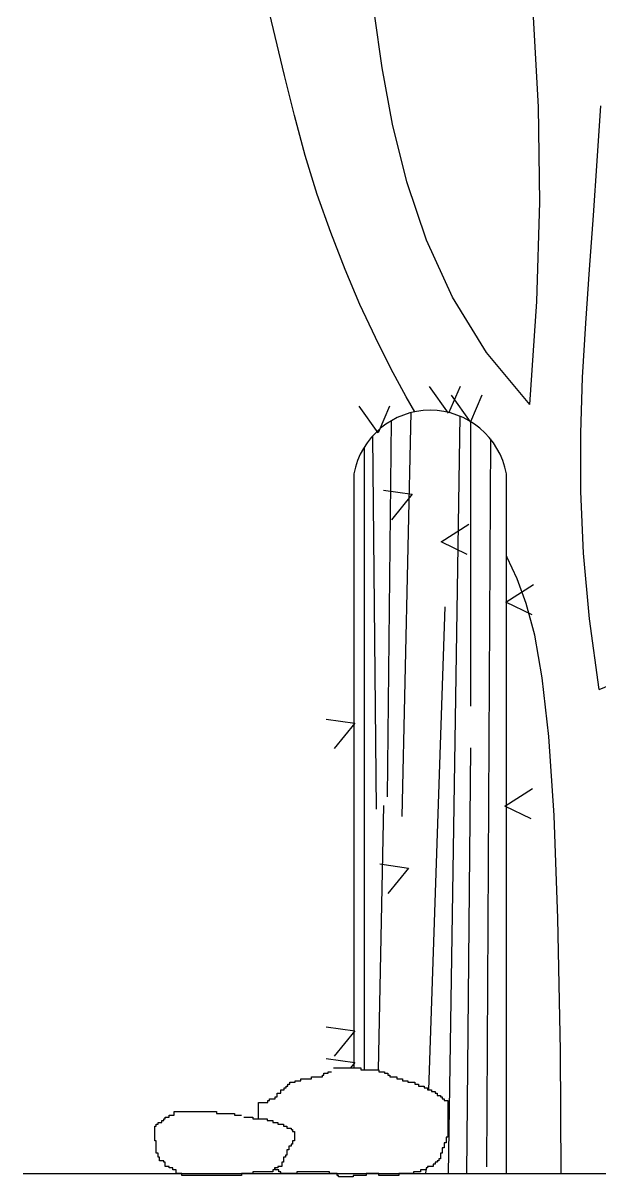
# Model space of a CAD drawing. Header units: millimetres. Extents: x 284148 to 331264, y 78716 to 101523.
# Drawn here: x 304136 to 304761, y 84619 to 85869 of the extents above; entities that cross this region are included whole.
import ezdxf

# ---------------------------------------------------------------- set-up
doc = ezdxf.new("R2010")
doc.units = ezdxf.units.MM

# ---------------------------------------------------------------- blocks, each defined once
blk = doc.blocks.new('A$C524512C2')
for p, q in [((273.3, 1237.1), (263.4, 1278.3)), ((389.1, 1203.1), (380.7, 1261.4)), ((558.3, 1160.7), (553, 1258)), ((283.3, 1194.6), (273.3, 1237.1)), ((400.3, 1142), (389.1, 1203.1)), ((293.9, 1151.3), (283.3, 1194.6)), ((621.9, 1102.4), (626, 1162.1)), ((305.6, 1108.2), (293.9, 1151.3)), ((559.7, 1057.8), (558.3, 1160.7)), ((415.8, 1079.5), (400.3, 1142)), ((318.8, 1065.8), (305.6, 1108.2)), ((618, 1043.1), (621.9, 1102.4)), ((437, 1016.6), (415.8, 1079.5)), ((333.3, 1024.6), (318.8, 1065.8)), ((556.7, 950), (559.7, 1057.8)), ((613.8, 984.8), (618, 1043.1)), ((348.8, 984.8), (333.3, 1024.6)), ((465.2, 954.7), (437, 1016.6)), ((365, 946.9), (348.8, 984.8)), ((609.6, 926.7), (613.8, 984.8)), ((502.1, 894.9), (465.2, 954.7)), ((548.9, 838.4), (556.7, 950)), ((381.7, 911), (365, 946.9)), ((606.2, 867.9), (609.6, 926.7)), ((398.5, 877.5), (381.7, 911)), ((548.9, 838.4), (502.1, 894.9)), ((415.1, 846.8), (398.5, 877.5)), ((604.2, 807.5), (606.2, 867.9)), ((461, 829.1), (440.4, 858)), ((473.4, 858), (461, 829.1)), ((424.5, 830.7), (415.1, 846.8)), ((484.6, 819.7), (464, 848.6)), ((497, 848.6), (484.6, 819.7)), ((384.6, 808), (364, 836.9)), ((396.9, 836.9), (384.6, 808)), ((420.1, 829.7), (410.5, 392.5)), ((473.1, 826), (460.6, 5.6)), ((398.7, 820.8), (394.6, 413.8)), ((484.8, 820.1), (484.8, 512)), ((378.4, 804.3), (382.6, 400.5)), ((506.3, 801.3), (502.1, 13)), ((604.4, 744.4), (604.2, 807.5)), ((369.4, 792), (369.4, 118.3)), ((358.5, 763.5), (358.5, 120.4)), ((523.7, 5.6), (523.7, 763.5)), ((390.6, 745.6), (421.7, 741.3)), ((421.7, 741.3), (399.2, 713.8)), ((607.3, 677.7), (604.4, 744.4)), ((452.9, 689.7), (482.8, 709)), ((481.3, 676.1), (452.9, 689.7)), ((613.7, 606.5), (607.3, 677.7)), ((524.6, 673), (523.7, 674.6)), ((535.2, 649.9), (524.6, 673)), ((545.1, 623.2), (535.2, 649.9)), ((523.1, 624.4), (553, 643.7)), ((456.9, 619.5), (439.1, 96.5)), ((551.5, 610.8), (523.1, 624.4)), ((554.3, 588.9), (545.1, 623.2)), ((624.3, 529.9), (613.7, 606.5)), ((562.4, 542.4), (554.3, 588.9)), ((624.3, 529.9), (700.7, 562.3)), ((569.5, 478.9), (562.4, 542.4)), ((328.3, 497.9), (359.4, 493.5)), ((359.4, 493.5), (336.9, 466.1)), ((575.2, 393.6), (569.5, 478.9)), ((484.8, 466.8), (480.4, 5.6)), ((522.1, 403.6), (551.9, 422.9)), ((390.6, 404.5), (384.7, 118.3)), ((550.4, 390), (522.1, 403.6)), ((579.5, 282), (575.2, 393.6)), ((386.5, 341), (417.6, 336.6)), ((417.6, 336.6), (395.1, 309.2)), ((582.2, 139.2), (579.5, 282)), ((328.3, 164.7), (359.4, 160.3)), ((359.4, 160.3), (336.9, 132.9)), ((582.9, 5.6), (582.2, 139.2)), ((328.3, 130.4), (359.4, 126.1)), ((359.4, 126.1), (354.8, 120.4)), ((326, 112.3), (326, 114.5)), ((326, 114.5), (330.4, 114.5)), ((330.4, 114.5), (330.4, 116.1)), ((330.4, 116.1), (334.2, 116.1)), ((336.4, 120.4), (338, 120.4)), ((338, 120.4), (341.8, 120.4)), ((341.8, 120.4), (344, 120.4)), ((344, 120.4), (347.8, 120.4)), ((347.8, 120.4), (351.6, 120.4)), ((351.6, 120.4), (353.8, 120.4)), ((353.8, 120.4), (356, 120.4)), ((356, 120.4), (357.6, 120.4)), ((357.6, 120.4), (359.8, 120.4)), ((359.8, 120.4), (362, 120.4)), ((362, 120.4), (363.6, 120.4)), ((363.6, 120.4), (365.8, 120.4)), ((365.8, 120.4), (365.8, 118.3)), ((365.8, 118.3), (369.6, 118.3)), ((369.6, 118.3), (371.8, 118.3)), ((371.8, 118.3), (375.6, 118.3)), ((375.6, 118.3), (377.2, 118.3)), ((377.2, 118.3), (379.4, 118.3)), ((379.4, 118.3), (381.6, 118.3)), ((381.6, 118.3), (383.2, 118.3)), ((383.2, 118.3), (385.4, 118.3)), ((385.4, 118.3), (385.4, 116.1)), ((385.4, 116.1), (387.6, 116.1)), ((387.6, 116.1), (389.2, 116.1)), ((389.2, 116.1), (391.4, 116.1)), ((391.4, 116.1), (391.4, 114.5)), ((391.4, 114.5), (393, 114.5)), ((393, 114.5), (395.2, 114.5)), ((395.2, 114.5), (395.2, 112.3)), ((285.1, 98.6), (285.1, 100.3)), ((285.1, 100.3), (286.8, 100.3)), ((286.8, 100.3), (286.8, 102.5)), ((286.8, 102.5), (288.9, 102.5)), ((288.9, 102.5), (288.9, 104.6)), ((288.9, 104.6), (290.6, 104.6)), ((290.6, 104.6), (292.8, 104.6)), ((292.8, 104.6), (294.9, 104.6)), ((294.9, 104.6), (294.9, 106.3)), ((294.9, 106.3), (300.9, 106.3)), ((300.9, 106.3), (300.9, 108.5)), ((300.9, 108.5), (302.6, 108.5)), ((302.6, 108.5), (304.7, 108.5)), ((304.7, 108.5), (306.4, 108.5)), ((306.4, 108.5), (308.6, 108.5)), ((308.6, 108.5), (310.7, 108.5)), ((310.7, 108.5), (312.4, 108.5)), ((312.4, 108.5), (312.4, 110.6)), ((312.4, 110.6), (314.6, 110.6)), ((314.6, 110.6), (316.2, 110.6)), ((316.2, 110.6), (318.4, 110.6)), ((318.4, 110.6), (320.6, 110.6)), ((320.6, 110.6), (322.2, 110.6)), ((322.2, 110.6), (324.4, 110.6)), ((324.4, 110.6), (324.4, 112.3)), ((324.4, 112.3), (326, 112.3)), ((395.2, 112.3), (397.4, 112.3)), ((397.4, 112.3), (397.4, 110.6)), ((397.4, 110.6), (401.2, 110.6)), ((401.2, 110.6), (405, 110.6)), ((405, 110.6), (405, 108.5)), ((405, 108.5), (407.2, 108.5)), ((407.2, 108.5), (408.8, 108.5)), ((408.8, 108.5), (411, 108.5)), ((411, 108.5), (411, 106.3)), ((411, 106.3), (412.7, 106.3)), ((412.7, 106.3), (414.8, 106.3)), ((414.8, 106.3), (417, 106.3)), ((417, 106.3), (417, 104.6)), ((417, 104.6), (418.7, 104.6)), ((418.7, 104.6), (420.8, 104.6)), ((420.8, 104.6), (423, 104.6)), ((423, 104.6), (424.6, 104.6)), ((424.6, 104.6), (424.6, 102.5)), ((424.6, 102.5), (426.8, 102.5)), ((426.8, 102.5), (428.5, 102.5)), ((428.5, 102.5), (428.5, 100.3)), ((428.5, 100.3), (432.8, 100.3)), ((432.8, 100.3), (434.5, 100.3)), ((434.5, 100.3), (434.5, 98.6)), ((273.1, 86.7), (273.1, 88.8)), ((273.1, 88.8), (275.3, 88.8)), ((275.3, 88.8), (275.3, 92.7)), ((275.3, 92.7), (277, 92.7)), ((277, 92.7), (279.1, 92.7)), ((279.1, 92.7), (279.1, 96.5)), ((279.1, 96.5), (282.9, 96.5)), ((282.9, 96.5), (282.9, 98.6)), ((282.9, 98.6), (285.1, 98.6)), ((434.5, 98.6), (436.6, 98.6)), ((436.6, 98.6), (438.3, 98.6)), ((438.3, 98.6), (438.3, 96.5)), ((438.3, 96.5), (442.6, 96.5)), ((442.6, 96.5), (442.6, 94.8)), ((442.6, 94.8), (444.3, 94.8)), ((444.3, 94.8), (446.4, 94.8)), ((446.4, 94.8), (446.4, 92.7)), ((446.4, 92.7), (448.6, 92.7)), ((448.6, 92.7), (448.6, 90.5)), ((448.6, 90.5), (450.3, 90.5)), ((450.3, 90.5), (452.4, 90.5)), ((452.4, 90.5), (452.4, 88.8)), ((452.4, 88.8), (454.1, 88.8)), ((454.1, 88.8), (454.1, 86.7)), ((255.2, 80.7), (255.2, 82.8)), ((255.2, 82.8), (257.3, 82.8)), ((255.2, 79), (255.2, 80.7)), ((255.2, 76.8), (255.2, 79)), ((255.2, 74.7), (255.2, 76.8)), ((257.3, 82.8), (261.1, 82.8)), ((261.1, 82.8), (263.3, 82.8)), ((263.3, 82.8), (265, 82.8)), ((265, 82.8), (265, 85)), ((265, 85), (267.1, 85)), ((267.1, 85), (267.1, 86.7)), ((267.1, 86.7), (269.3, 86.7)), ((269.3, 86.7), (273.1, 86.7)), ((454.1, 86.7), (456.3, 86.7)), ((456.3, 86.7), (456.3, 85)), ((456.3, 85), (460.1, 85)), ((460.1, 85), (460.1, 80.7)), ((460.1, 80.7), (460.1, 79)), ((460.1, 79), (460.1, 76.8)), ((460.1, 76.8), (460.1, 74.7)), ((150.2, 61), (150.2, 63.2)), ((150.2, 63.2), (152.4, 63.2)), ((152.4, 63.2), (152.4, 64.9)), ((152.4, 64.9), (154, 64.9)), ((154, 64.9), (154, 67)), ((154, 67), (158.4, 67)), ((158.4, 67), (158.4, 69.2)), ((158.4, 69.2), (160, 69.2)), ((160, 69.2), (162.2, 69.2)), ((162.2, 69.2), (163.8, 69.2)), ((163.8, 69.2), (163.8, 73)), ((163.8, 73), (168.2, 73)), ((168.2, 73), (169.8, 73)), ((169.8, 73), (172, 73)), ((172, 73), (179.6, 73)), ((179.6, 73), (181.8, 73)), ((181.8, 73), (185.6, 73)), ((185.6, 73), (187.8, 73)), ((187.8, 73), (189.4, 73)), ((189.4, 73), (191.6, 73)), ((191.6, 73), (193.8, 73)), ((193.8, 73), (195.4, 73)), ((195.4, 73), (197.6, 73)), ((197.6, 73), (199.2, 73)), ((199.2, 73), (201.4, 73)), ((201.4, 73), (203.6, 73)), ((203.6, 73), (207.4, 73)), ((207.4, 73), (209.6, 73)), ((209.6, 73), (209.6, 70.9)), ((209.6, 70.9), (213.4, 70.9)), ((213.4, 70.9), (215, 70.9)), ((215, 70.9), (217.2, 70.9)), ((217.2, 70.9), (219.4, 70.9)), ((219.4, 70.9), (221, 70.9)), ((221, 70.9), (223.2, 70.9)), ((223.2, 70.9), (224.9, 70.9)), ((224.9, 70.9), (227, 70.9)), ((227, 70.9), (229.2, 70.9)), ((229.2, 70.9), (229.2, 69.2)), ((229.2, 69.2), (233, 69.2)), ((233, 69.2), (234.7, 69.2)), ((234.7, 69.2), (236.8, 69.2)), ((239, 67), (240.7, 67)), ((240.7, 67), (245, 67)), ((245, 67), (248.8, 67)), ((248.8, 67), (248.8, 64.9)), ((248.8, 64.9), (252.7, 64.9)), ((252.7, 64.9), (256.5, 64.9)), ((255.2, 73), (255.2, 74.7)), ((255.2, 70.9), (255.2, 73)), ((255.2, 69.2), (255.2, 70.9)), ((255.2, 67), (255.2, 69.2)), ((255.2, 64.9), (255.2, 67)), ((256.5, 64.9), (260.3, 64.9)), ((260.3, 64.9), (262.5, 64.9)), ((262.5, 64.9), (264.6, 64.9)), ((264.6, 64.9), (264.6, 63.2)), ((264.6, 63.2), (266.3, 63.2)), ((266.3, 63.2), (268.5, 63.2)), ((268.5, 63.2), (270.6, 63.2)), ((270.6, 63.2), (270.6, 61)), ((460.1, 74.7), (460.1, 73)), ((460.1, 73), (460.1, 70.9)), ((460.1, 70.9), (460.1, 69.2)), ((460.1, 69.2), (460.1, 67)), ((460.1, 67), (460.1, 64.9)), ((460.1, 64.9), (460.1, 63.2)), ((460.1, 63.2), (460.1, 61)), ((142.6, 55), (142.6, 57.2)), ((142.6, 57.2), (144.2, 57.2)), ((142.6, 53.4), (142.6, 55)), ((142.6, 51.2), (142.6, 53.4)), ((142.6, 49.1), (142.6, 51.2)), ((144.2, 57.2), (144.2, 59.4)), ((144.2, 59.4), (146.4, 59.4)), ((146.4, 59.4), (146.4, 61)), ((146.4, 61), (150.2, 61)), ((270.6, 61), (274.5, 61)), ((274.5, 61), (276.1, 61)), ((276.1, 61), (276.1, 59.4)), ((276.1, 59.4), (280.4, 59.4)), ((280.4, 59.4), (282.1, 59.4)), ((282.1, 59.4), (282.1, 57.2)), ((282.1, 57.2), (285.9, 57.2)), ((285.9, 57.2), (285.9, 55)), ((285.9, 55), (290.3, 55)), ((290.3, 55), (290.3, 53.4)), ((290.3, 53.4), (291.9, 53.4)), ((291.9, 53.4), (291.9, 51.2)), ((291.9, 51.2), (294.1, 51.2)), ((294.1, 51.2), (294.1, 49.1)), ((460.1, 61), (460.1, 59.4)), ((460.1, 59.4), (460.1, 57.2)), ((460.1, 57.2), (460.1, 55)), ((460.1, 55), (460.1, 53.4)), ((460.1, 53.4), (460.1, 51.2)), ((460.1, 51.2), (460.1, 49.1)), ((142.6, 47.4), (142.6, 49.1)), ((142.6, 45.2), (142.6, 47.4)), ((142.6, 43.6), (142.6, 45.2)), ((142.6, 41.4), (142.6, 43.6)), ((144.2, 41.4), (142.6, 41.4)), ((144.2, 39.2), (144.2, 41.4)), ((144.2, 37.6), (144.2, 39.2)), ((144.2, 35.4), (144.2, 37.6)), ((291.9, 37.6), (290.3, 37.6)), ((290.3, 37.6), (290.3, 35.4)), ((294.1, 41.4), (291.9, 41.4)), ((291.9, 41.4), (291.9, 39.2)), ((291.9, 39.2), (291.9, 37.6)), ((294.1, 49.1), (294.1, 47.4)), ((294.1, 47.4), (294.1, 45.2)), ((294.1, 45.2), (294.1, 43.6)), ((294.1, 43.6), (294.1, 41.4)), ((458.4, 39.2), (456.3, 39.2)), ((456.3, 39.2), (456.3, 37.6)), ((456.3, 37.6), (456.3, 35.4)), ((460.1, 45.2), (458.4, 45.2)), ((458.4, 45.2), (458.4, 43.6)), ((458.4, 43.6), (458.4, 41.4)), ((458.4, 41.4), (458.4, 39.2)), ((460.1, 49.1), (460.1, 47.4)), ((460.1, 47.4), (460.1, 45.2)), ((144.2, 33.8), (144.2, 35.4)), ((144.2, 31.6), (144.2, 33.8)), ((144.2, 27.8), (144.2, 31.6)), ((146.4, 27.8), (144.2, 27.8)), ((146.4, 25.6), (146.4, 27.8)), ((146.4, 23.4), (146.4, 25.6)), ((285.9, 25.6), (284.3, 25.6)), ((284.3, 25.6), (284.3, 23.4)), ((288.1, 31.6), (285.9, 31.6)), ((285.9, 31.6), (285.9, 29.4)), ((285.9, 29.4), (285.9, 27.8)), ((285.9, 27.8), (285.9, 25.6)), ((290.3, 35.4), (288.1, 35.4)), ((288.1, 35.4), (288.1, 31.6)), ((454.1, 27.8), (452.4, 27.8)), ((452.4, 27.8), (452.4, 25.6)), ((452.4, 25.6), (452.4, 23.4)), ((456.3, 33.8), (454.1, 33.8)), ((454.1, 33.8), (454.1, 31.6)), ((454.1, 31.6), (454.1, 29.4)), ((454.1, 29.4), (454.1, 27.8)), ((456.3, 35.4), (456.3, 33.8)), ((148, 23.4), (146.4, 23.4)), ((148, 21.8), (148, 23.4)), ((148, 19.6), (148, 21.8)), ((150.2, 19.6), (148, 19.6)), ((152.4, 19.6), (150.2, 19.6)), ((152.4, 18), (152.4, 19.6)), ((154, 18), (152.4, 18)), ((154, 13.6), (154, 18)), ((156.2, 13.6), (154, 13.6)), ((158.4, 13.6), (156.2, 13.6)), ((158.4, 12), (158.4, 13.6)), ((280.4, 13.6), (276.1, 13.6)), ((276.1, 13.6), (276.1, 12)), ((282.1, 18), (280.4, 18)), ((280.4, 18), (280.4, 15.8)), ((280.4, 15.8), (280.4, 13.6)), ((284.3, 23.4), (282.1, 23.4)), ((282.1, 23.4), (282.1, 21.8)), ((282.1, 21.8), (282.1, 19.6)), ((282.1, 19.6), (282.1, 18)), ((440.5, 13.6), (438.3, 13.6)), ((438.3, 13.6), (438.3, 12)), ((442.6, 13.6), (440.5, 13.6)), ((444.3, 13.6), (442.6, 13.6)), ((446.4, 15.8), (444.3, 15.8)), ((444.3, 15.8), (444.3, 13.6)), ((448.6, 18), (446.4, 18)), ((446.4, 18), (446.4, 15.8)), ((450.3, 19.6), (448.6, 19.6)), ((448.6, 19.6), (448.6, 18)), ((452.4, 21.8), (450.3, 21.8)), ((450.3, 21.8), (450.3, 19.6)), ((452.4, 23.4), (452.4, 21.8)), ((1873.4, 5.6), (0, 5.6)), ((162.2, 12), (158.4, 12)), ((162.2, 9.8), (162.2, 12)), ((166, 9.8), (162.2, 9.8)), ((166, 7.6), (166, 9.8)), ((166, 6), (166, 7.6)), ((168.2, 6), (166, 6)), ((172, 6), (168.2, 6)), ((172, 3.8), (172, 6)), ((173.6, 3.8), (172, 3.8)), ((175.8, 3.8), (173.6, 3.8)), ((178, 3.8), (175.8, 3.8)), ((179.6, 3.8), (178, 3.8)), ((181.8, 3.8), (179.6, 3.8)), ((184, 3.8), (181.8, 3.8)), ((185.6, 3.8), (184, 3.8)), ((187.8, 3.8), (185.6, 3.8)), ((189.4, 3.8), (187.8, 3.8)), ((191.6, 3.8), (189.4, 3.8)), ((193.8, 3.8), (191.6, 3.8)), ((195.4, 3.8), (193.8, 3.8)), ((197.6, 3.8), (195.4, 3.8)), ((199.2, 3.8), (197.6, 3.8)), ((201.4, 3.8), (199.2, 3.8)), ((203.6, 3.8), (201.4, 3.8)), ((205.2, 3.8), (203.6, 3.8)), ((207.4, 3.8), (205.2, 3.8)), ((209.6, 3.8), (207.4, 3.8)), ((211.2, 3.8), (209.6, 3.8)), ((213.4, 3.8), (211.2, 3.8)), ((215, 3.8), (213.4, 3.8)), ((217.2, 3.8), (215, 3.8)), ((219.4, 3.8), (217.2, 3.8)), ((221, 3.8), (219.4, 3.8)), ((223.2, 3.8), (221, 3.8)), ((224.9, 3.8), (223.2, 3.8)), ((227, 3.8), (224.9, 3.8)), ((229.2, 3.8), (227, 3.8)), ((230.9, 3.8), (229.2, 3.8)), ((233, 3.8), (230.9, 3.8)), ((236.8, 3.8), (233, 3.8)), ((239, 6), (236.8, 6)), ((236.8, 6), (236.8, 3.8)), ((240.7, 6), (239, 6)), ((242.8, 6), (240.7, 6)), ((245, 6), (242.8, 6)), ((246.7, 6), (245, 6)), ((248.8, 6), (246.7, 6)), ((252.7, 7.6), (248.8, 7.6)), ((248.8, 7.6), (248.8, 6)), ((254.8, 7.6), (252.7, 7.6)), ((256.5, 7.6), (254.8, 7.6)), ((258.6, 7.6), (256.5, 7.6)), ((260.3, 7.6), (258.6, 7.6)), ((262.5, 7.6), (260.3, 7.6)), ((264.6, 7.6), (262.5, 7.6)), ((266.3, 7.6), (264.6, 7.6)), ((270.6, 7.6), (266.3, 7.6)), ((272.3, 9.8), (270.6, 9.8)), ((270.6, 9.8), (270.6, 7.6)), ((273.1, 12), (272.3, 12)), ((274.5, 12), (272.3, 12)), ((272.3, 12), (272.3, 9.8)), ((273.1, 9.8), (273.1, 12)), ((275.3, 9.8), (273.1, 9.8)), ((276.1, 12), (274.5, 12)), ((277, 9.8), (275.3, 9.8)), ((277, 7.6), (277, 9.8)), ((279.1, 7.6), (277, 7.6)), ((279.1, 6), (279.1, 7.6)), ((280.8, 6), (279.1, 6)), ((282.9, 6), (280.8, 6)), ((285.1, 6), (282.9, 6)), ((286.8, 6), (285.1, 6)), ((288.9, 6), (286.8, 6)), ((290.6, 6), (288.9, 6)), ((292.8, 6), (290.6, 6)), ((294.9, 6), (292.8, 6)), ((296.6, 6), (294.9, 6)), ((298.8, 7.6), (296.6, 7.6)), ((296.6, 7.6), (296.6, 6)), ((300.9, 7.6), (298.8, 7.6)), ((302.6, 7.6), (300.9, 7.6)), ((304.7, 7.6), (302.6, 7.6)), ((306.4, 7.6), (304.7, 7.6)), ((308.6, 7.6), (306.4, 7.6)), ((310.7, 7.6), (308.6, 7.6)), ((312.4, 7.6), (310.7, 7.6)), ((314.6, 7.6), (312.4, 7.6)), ((316.2, 7.6), (314.6, 7.6)), ((318.4, 7.6), (316.2, 7.6)), ((320.6, 7.6), (318.4, 7.6)), ((322.2, 7.6), (320.6, 7.6)), ((324.4, 7.6), (322.2, 7.6)), ((326, 7.6), (324.4, 7.6)), ((328.2, 7.6), (326, 7.6)), ((330.4, 7.6), (328.2, 7.6)), ((332, 7.6), (330.4, 7.6)), ((332, 6), (332, 7.6)), ((334.2, 6), (332, 6)), ((336.4, 6), (334.2, 6)), ((340.2, 6), (336.4, 6)), ((340.2, 3.8), (340.2, 6)), ((341.8, 3.8), (340.2, 3.8)), ((341.8, 2.2), (341.8, 3.8)), ((344, 2.2), (341.8, 2.2)), ((346.2, 2.2), (344, 2.2)), ((347.8, 2.2), (346.2, 2.2)), ((350, 2.2), (347.8, 2.2)), ((351.6, 2.2), (350, 2.2)), ((353.8, 2.2), (351.6, 2.2)), ((356, 2.2), (353.8, 2.2)), ((357.6, 2.2), (356, 2.2)), ((359.8, 3.8), (357.6, 3.8)), ((357.6, 3.8), (357.6, 2.2)), ((362, 3.8), (359.8, 3.8)), ((363.6, 3.8), (362, 3.8)), ((367.4, 3.8), (363.6, 3.8)), ((369.6, 3.8), (367.4, 3.8)), ((371.8, 3.8), (369.6, 3.8)), ((373.4, 6), (371.8, 6)), ((371.8, 6), (371.8, 3.8)), ((375.6, 6), (373.4, 6)), ((377.2, 6), (375.6, 6)), ((379.4, 6), (377.2, 6)), ((381.6, 6), (379.4, 6)), ((383.2, 6), (381.6, 6)), ((382.4, 6), (382.4, 5.6)), ((385.4, 6), (383.2, 6)), ((385.4, 3.8), (385.4, 6)), ((387.6, 3.8), (385.4, 3.8)), ((389.2, 3.8), (387.6, 3.8)), ((391.4, 3.8), (389.2, 3.8)), ((393, 3.8), (391.4, 3.8)), ((395.2, 3.8), (393, 3.8)), ((397.4, 3.8), (395.2, 3.8)), ((399, 3.8), (397.4, 3.8)), ((401.2, 3.8), (399, 3.8)), ((402.8, 3.8), (401.2, 3.8)), ((405, 3.8), (402.8, 3.8)), ((407.2, 3.8), (405, 3.8)), ((408.8, 6), (407.2, 6)), ((407.2, 6), (407.2, 3.8)), ((411, 6), (408.8, 6)), ((412.7, 6), (411, 6)), ((414.8, 6), (412.7, 6)), ((417, 6), (414.8, 6)), ((418.7, 6), (417, 6)), ((420.8, 6), (418.7, 6)), ((423, 6), (420.8, 6)), ((424.6, 7.6), (423, 7.6)), ((423, 7.6), (423, 6)), ((426.8, 7.6), (424.6, 7.6)), ((428.5, 7.6), (426.8, 7.6)), ((430.6, 7.6), (428.5, 7.6)), ((432.8, 9.8), (430.6, 9.8)), ((430.6, 9.8), (430.6, 7.6)), ((434.5, 9.8), (432.8, 9.8)), ((436.6, 9.8), (434.5, 9.8)), ((436.2, 9.8), (436, 5.6)), ((438.3, 12), (436.6, 12)), ((436.6, 12), (436.6, 9.8))]:
    blk.add_line(p, q)
blk.add_arc((441.1, 748.3), 84, 10.3889, 169.6111)

msp = doc.modelspace()

# ---------------------------------------------------------------- block references
msp.add_blockref('A$C524512C2', (304136, 84617.1))

doc.saveas('drawing.dxf')
